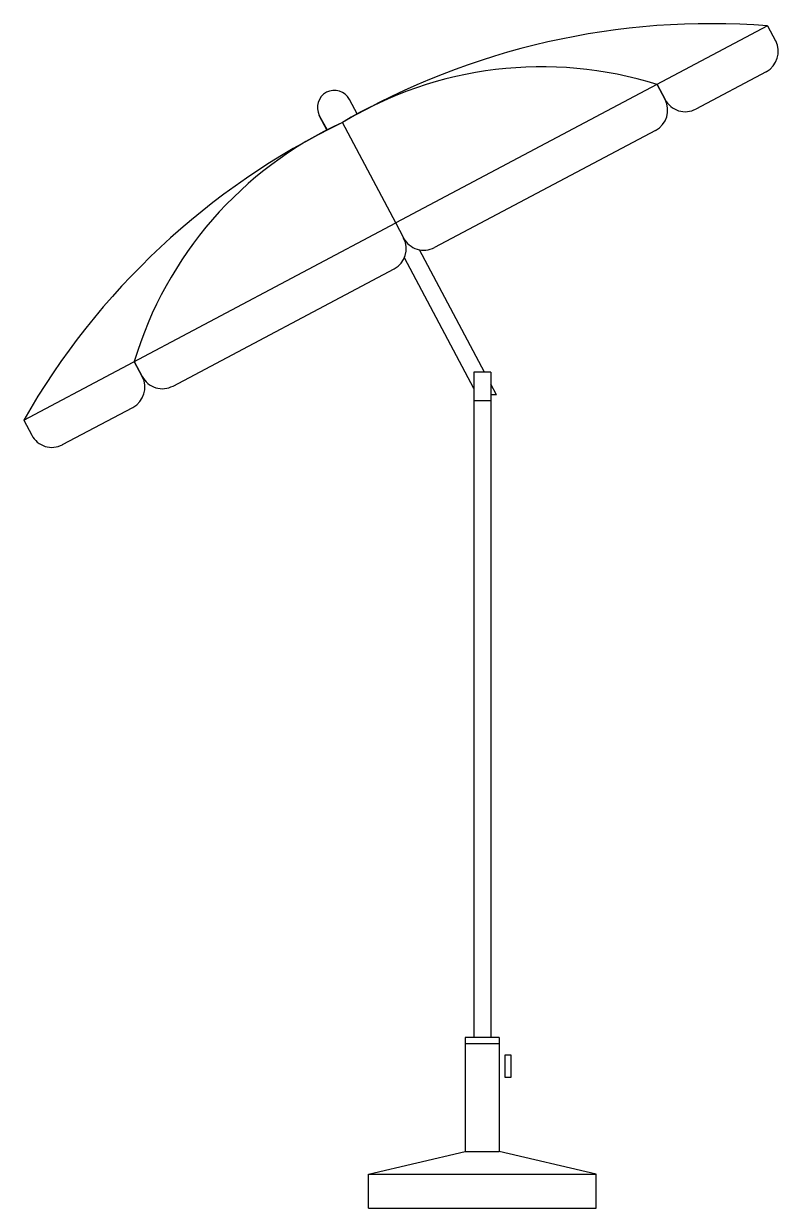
# Model space of a CAD drawing. Extents: x -61 to 72, y 0 to 208.
import ezdxf

# ---------------------------------------------------------------- set-up
doc = ezdxf.new("R2010")
doc.units = 0
doc.header["$MEASUREMENT"] = 0
doc.layers.get('0').update_dxf_attribs({"linetype": 'CONTINUOUS'})

msp = doc.modelspace()

# ---------------------------------------------------------------- linework, layer by layer
at = {"color": 0, "linetype": 'ByBlock'}
for p, q in [((70.16, 207.87), (4.78, 173.22)), ((70.16, 207.87), (71.57, 205.22)), ((69.91, 199.81), (57.54, 193.26)), ((52.13, 194.92), (50.73, 197.57)), ((50.73, 197.57), (50.73, 197.57)), ((50.73, 197.57), (52.13, 194.92)), ((-1.93, 192.29), (-3.34, 194.94)), ((-8.64, 192.13), (-7.29, 189.58)), ((-7.24, 189.48), (-8.64, 192.13)), ((4.78, 173.22), (-4.59, 190.89)), ((50.47, 189.51), (11.59, 168.9)), ((-60.6, 138.56), (4.78, 173.22)), ((6.19, 170.57), (4.78, 173.22)), ((6.19, 170.57), (4.78, 173.22)), ((18.5, 144.13), (6.32, 167.1)), ((20.37, 147), (8.97, 168.51)), ((-34.35, 144.55), (4.52, 165.16)), ((-41.17, 148.86), (-39.76, 146.21)), ((-41.17, 148.86), (-41.17, 148.86)), ((-39.76, 146.21), (-41.17, 148.86)), ((18.5, 147), (18.5, 30)), ((21.5, 147), (18.5, 147)), ((21.5, 147), (21.5, 30)), ((22.5, 142.99), (21.5, 144.87)), ((18.5, 142), (21.5, 142)), ((22.5, 142.99), (21.5, 142.99)), ((-53.79, 134.25), (-41.42, 140.81)), ((-60.6, 138.56), (-59.2, 135.91)), ((17, 30), (17, 10)), ((23, 30), (17, 30)), ((23, 30), (23, 10)), ((17, 29), (23, 29)), ((24, 27), (25, 27)), ((24, 23), (24, 27)), ((25, 27), (25, 23)), ((25, 23), (24, 23)), ((0, 6), (17, 10)), ((17, 10), (23, 10)), ((40, 6), (23, 10)), ((0, 0), (0, 6)), ((0, 6), (40, 6)), ((40, 0), (40, 6)), ((0, 0), (40, 0))]:
    msp.add_line(p, q, dxfattribs=at)
for centre, radius, start, end in [((60.15, 78.93), 129.33, 85.5608, 120.0384), ((68.04, 203.35), 4, 297.9236, 27.9236), ((30.45, 133.09), 67.59, 72.545, 121.2272), ((55.67, 196.79), 4, 207.9236, 207.9236), ((-5.99, 193.54), 3, 27.9236, 207.9236), ((48.6, 193.04), 4, 27.9236, 27.9236), ((48.6, 193.04), 4, 297.9236, 27.9236), ((55.67, 196.79), 4, 207.9236, 297.9236), ((51.72, 74.46), 129.33, 115.8088, 150.2864), ((23.57, 129.45), 67.59, 114.62, 163.3022), ((2.65, 168.69), 4, 297.9236, 27.9236), ((9.72, 172.44), 4, 207.9236, 297.9236), ((-36.23, 148.09), 4, 207.9236, 207.9236), ((-43.29, 144.34), 4, 27.9236, 27.9236), ((-43.29, 144.34), 4, 297.9236, 27.9236), ((-36.23, 148.09), 4, 207.9236, 297.9236), ((-55.66, 137.78), 4, 207.9236, 297.9236)]:
    msp.add_arc(centre, radius, start, end, dxfattribs=at)

doc.saveas('drawing.dxf')
